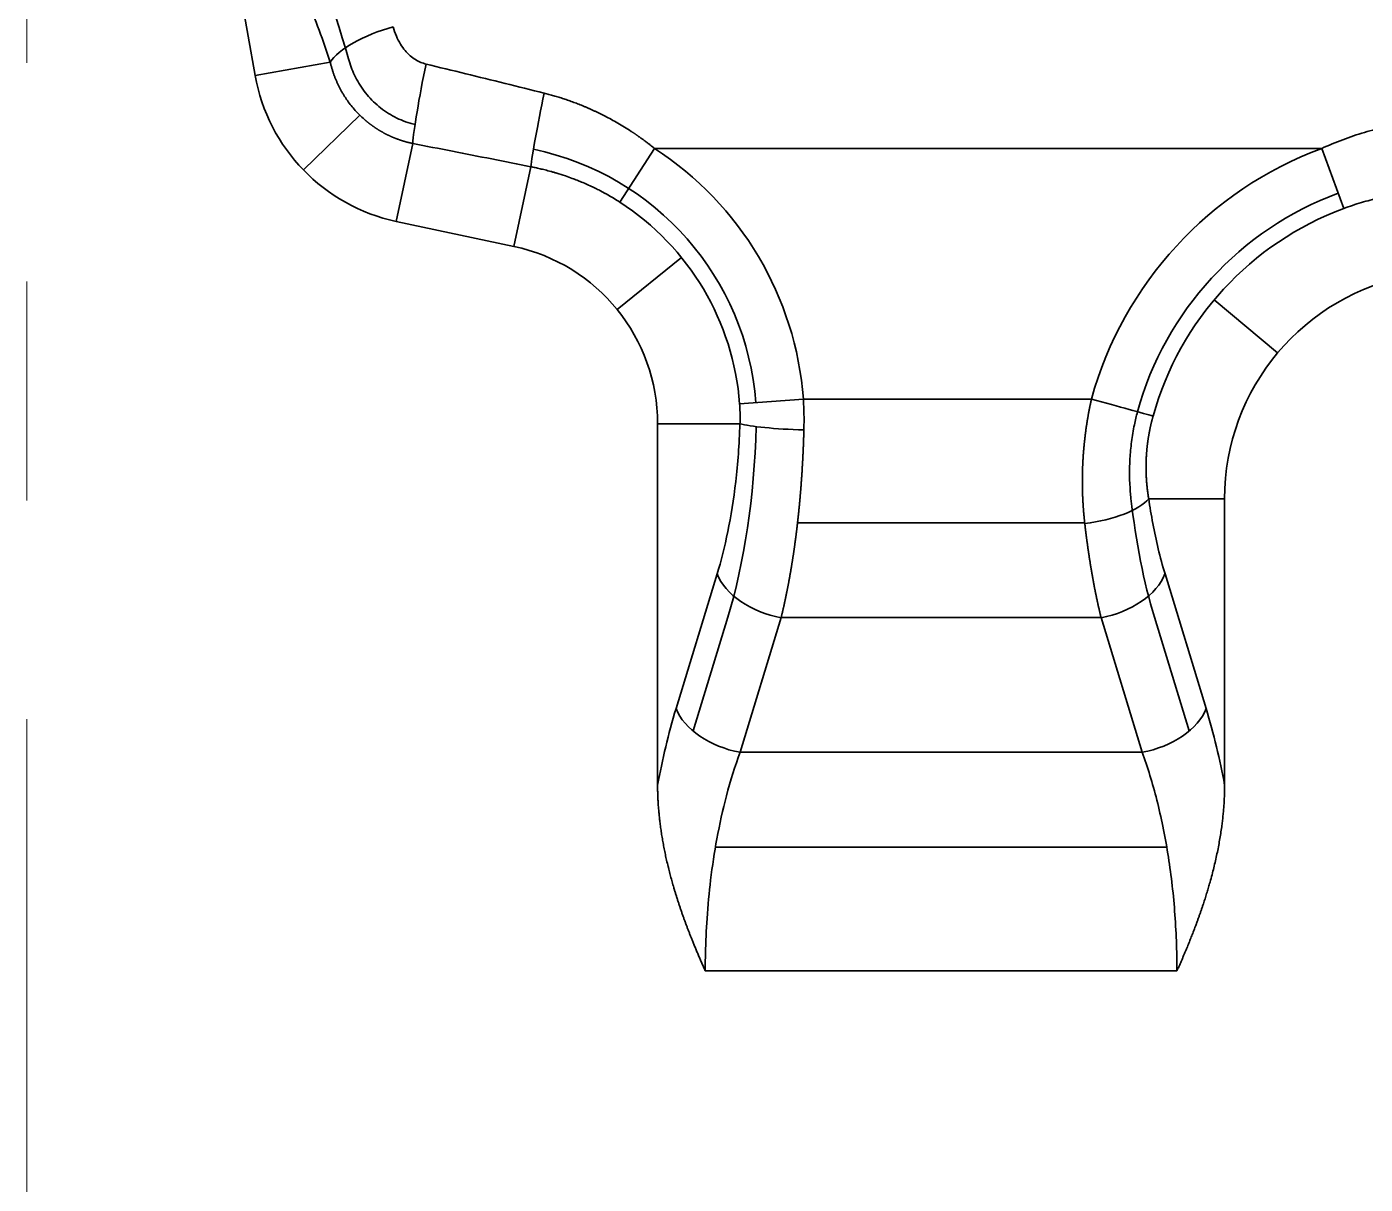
# Model space of a CAD drawing. Header units: millimetres. Extents: x -467 to 269, y 332 to 784.
# Drawn here: x -231.7 to -172.7, y 414.6 to 465.7 of the extents above; entities that cross this region are included whole.
import ezdxf

# ---------------------------------------------------------------- set-up
doc = ezdxf.new("R2010")
doc.units = ezdxf.units.MM
doc.linetypes.add('CENTER', pattern=[50.8, 31.75, -6.35, 6.35, -6.35])
doc.layers.add('1', color=7, linetype='Continuous', true_color=0xffffff)
doc.layers.add('10', color=7, linetype='Continuous', true_color=0xffffff)

msp = doc.modelspace()

# ---------------------------------------------------------------- linework, layer by layer
at = {"layer": '1', "color": 1, "linetype": 'CENTER', "lineweight": 18, "ltscale": 1.52}
msp.add_line((-231.737, 386.87), (-231.737, 766.87), dxfattribs=at)
at = {"layer": '10', "color": 7, "linetype": 'Continuous', "lineweight": 35}
for p, q in [((-223.654, 474.808), (-221.664, 463.524)), ((-221.664, 463.524), (-218.355, 464.108)), ((-217.046, 461.765), (-219.54, 459.356)), ((-215.449, 457.088), (-214.719, 460.524)), ((-204.053, 460.301), (-205.586, 457.936)), ((-204.053, 460.301), (-174.642, 460.301)), ((-174.642, 460.301), (-173.663, 457.658)), ((-210.259, 455.985), (-209.512, 459.497)), ((-215.449, 457.088), (-210.259, 455.985)), ((-205.705, 453.194), (-202.869, 455.491)), ((-179.378, 453.632), (-176.583, 451.286)), ((-197.495, 449.252), (-200.306, 449.039)), ((-184.793, 449.252), (-197.495, 449.252)), ((-203.922, 448.16), (-203.922, 432.227)), ((-203.922, 448.16), (-200.291, 448.16)), ((-178.922, 444.858), (-182.268, 444.858)), ((-178.922, 432.227), (-178.922, 444.858)), ((-197.753, 443.792), (-185.091, 443.792)), ((-203.108, 435.602), (-201.295, 441.538)), ((-181.549, 441.538), (-179.736, 435.602)), ((-200.825, 439.632), (-202.358, 434.612)), ((-200.289, 433.673), (-198.476, 439.61)), ((-184.369, 439.61), (-198.476, 439.61)), ((-184.369, 439.61), (-182.555, 433.673)), ((-180.486, 434.612), (-182.019, 439.632)), ((-182.555, 433.673), (-200.289, 433.673)), ((-181.472, 429.491), (-201.372, 429.491)), ((-181.023, 424.032), (-201.821, 424.032))]:
    msp.add_line(p, q, dxfattribs=at)
for centre, radius, start, end in [((-213.786, 464.913), 8, 190, 258), ((-211.922, 448.16), 12.368, 4.32819, 78.18764), ((-211.922, 448.16), 14.468, 4.32819, 57.05255), ((-168.922, 444.858), 16.468, 110.32376, 164.5265), ((-168.922, 444.858), 14.368, 110.32376, 164.5267), ((-211.922, 448.16), 11.649, 4.32819, 57.05255), ((-168.922, 444.858), 13.649, 110.32376, 164.5265), ((-211.922, 448.16), 8, 0, 78), ((-168.922, 444.858), 10, 100, 180)]:
    msp.add_arc(centre, radius, start, end, dxfattribs=at)
for centre, major_axis, ratio, start_param, end_param in [((-222.205, 460.301), (-3.039, 14.961), 0.356806, 4.906757, 5.423834), ((-215.579, 464.597), (-2.859, -0.909), 0.343186, 4.603676, 5.910481), ((-214.133, 463.281), (-0.571, -2.945), 0.048779, 4.466111, 5.933686), ((-208.926, 462.255), (-0.589, -2.942), 0.032386, 4.552059, 5.933928), ((-184.793, 449.252), (2.891, -0.8), 0.000004, 4.712389, 5.934119), ((-205.014, 449.252), (0, 15), 0.36397, 4.016166, 4.631138), ((-197.472, 448.16), (-2.998, 0.1), 0.090942, 0.350581, 1.573821), ((-185.087, 444.858), (2.97, 0.425), 0.362926, 4.660463, 5.907354), ((-177.83, 449.252), (0, 15), 0.36397, 1.867722, 2.267019), ((-198.476, 441.538), (-2.869, 0.876), 0.625887, 0.45397, 1.759668), ((-184.369, 441.538), (2.869, 0.876), 0.625887, 4.523517, 5.829217), ((-200.289, 435.602), (-2.869, 0.876), 0.625887, 0.453969, 1.759668), ((-182.555, 435.602), (2.869, 0.876), 0.625887, 4.523517, 5.829217)]:
    msp.add_ellipse(centre, major_axis=major_axis, ratio=ratio, start_param=start_param, end_param=end_param, dxfattribs=at)
for points in [[(-218.355, 464.108), (-218.506, 464.583), (-218.834, 465.532), (-219.404, 466.929), (-219.855, 467.851), (-220.099, 468.297)], [(-208.926, 462.743), (-209.499, 462.887), (-210.648, 463.173), (-212.383, 463.601), (-213.548, 463.885), (-214.133, 464.026)], [(-171.78, 461.259), (-172.109, 461.188), (-172.759, 461.023), (-173.714, 460.703), (-174.335, 460.443), (-174.642, 460.301)], [(-209.512, 459.497), (-210.085, 459.612), (-211.234, 459.841), (-212.97, 460.183), (-214.134, 460.41), (-214.719, 460.524)], [(-209.397, 460.267), (-209.395, 460.266), (-209.393, 460.266), (-209.39, 460.266)], [(-171.291, 458.291), (-171.563, 458.245), (-172.102, 458.135), (-172.893, 457.924), (-173.409, 457.752), (-173.663, 457.658)], [(-197.472, 447.887), (-197.468, 448.038), (-197.464, 448.342), (-197.472, 448.797), (-197.486, 449.1), (-197.495, 449.252)], [(-200.291, 448.16), (-200.287, 448.257), (-200.283, 448.453), (-200.288, 448.746), (-200.299, 448.941), (-200.306, 449.039)], [(-201.295, 441.538), (-201.12, 442.111), (-200.806, 443.351), (-200.453, 445.553), (-200.321, 447.25), (-200.291, 448.16)], [(-182.268, 444.858), (-182.216, 444.496), (-182.096, 443.763), (-181.861, 442.646), (-181.661, 441.905), (-181.549, 441.538)], [(-203.922, 432.227), (-203.818, 432.785), (-203.582, 433.91), (-203.279, 435.042), (-203.108, 435.602)], [(-179.736, 435.602), (-179.566, 435.045), (-179.264, 433.917), (-179.027, 432.789), (-178.922, 432.227)]]:
    msp.add_open_spline(points, degree=3, dxfattribs=at)
for points, degree, knots in [([(-214.133, 464.026), (-214.21, 464.045), (-214.367, 464.097), (-214.603, 464.218), (-214.839, 464.391), (-215.065, 464.62), (-215.272, 464.907), (-215.453, 465.259), (-215.542, 465.527), (-215.579, 465.671)], 3, [0, 0, 0, 0, 0.114264, 0.23702, 0.370336, 0.511843, 0.661262, 0.822224, 1, 1, 1, 1]), ([(-214.719, 460.524), (-214.729, 460.526), (-214.751, 460.531), (-214.784, 460.538), (-214.816, 460.545), (-214.848, 460.552), (-214.88, 460.56), (-214.912, 460.568), (-214.944, 460.576), (-214.976, 460.584), (-215.008, 460.593), (-215.04, 460.602), (-215.071, 460.611), (-215.103, 460.62), (-215.134, 460.63), (-215.166, 460.639), (-215.197, 460.649), (-215.228, 460.659), (-215.259, 460.67), (-215.29, 460.68), (-215.321, 460.691), (-215.352, 460.702), (-215.383, 460.713), (-215.413, 460.724), (-215.444, 460.736), (-215.474, 460.748), (-215.505, 460.76), (-215.535, 460.772), (-215.565, 460.784), (-215.595, 460.797), (-215.625, 460.809), (-215.654, 460.822), (-215.684, 460.836), (-215.714, 460.849), (-215.743, 460.862), (-215.772, 460.876), (-215.801, 460.89), (-215.83, 460.904), (-215.859, 460.919), (-215.888, 460.933), (-215.917, 460.948), (-215.945, 460.963), (-215.974, 460.978), (-216.002, 460.993), (-216.03, 461.009), (-216.058, 461.024), (-216.086, 461.04), (-216.114, 461.056), (-216.142, 461.072), (-216.169, 461.088), (-216.197, 461.105), (-216.224, 461.122), (-216.251, 461.138), (-216.278, 461.156), (-216.305, 461.173), (-216.332, 461.19), (-216.358, 461.208), (-216.385, 461.225), (-216.411, 461.243), (-216.437, 461.261), (-216.463, 461.28), (-216.489, 461.298), (-216.515, 461.316), (-216.54, 461.335), (-216.566, 461.354), (-216.591, 461.373), (-216.616, 461.392), (-216.641, 461.411), (-216.666, 461.431), (-216.691, 461.451), (-216.716, 461.47), (-216.74, 461.49), (-216.764, 461.51), (-216.788, 461.531), (-216.812, 461.551), (-216.836, 461.572), (-216.922, 461.647), (-217.066, 461.781), (-217.257, 461.982), (-217.436, 462.194), (-217.559, 462.358), (-217.636, 462.468), (-217.672, 462.522), (-217.707, 462.575), (-217.742, 462.63), (-217.776, 462.684), (-217.809, 462.739), (-217.841, 462.795), (-217.873, 462.851), (-217.904, 462.907), (-217.934, 462.964), (-217.963, 463.022), (-217.992, 463.079), (-218.02, 463.137), (-218.047, 463.195), (-218.073, 463.254), (-218.098, 463.313), (-218.123, 463.373), (-218.147, 463.432), (-218.17, 463.492), (-218.192, 463.553), (-218.213, 463.613), (-218.234, 463.674), (-218.254, 463.735), (-218.273, 463.797), (-218.291, 463.859), (-218.308, 463.92), (-218.325, 463.983), (-218.341, 464.045), (-218.35, 464.087), (-218.355, 464.108)], 3, [0, 0, 0, 0, 0.006128, 0.012252, 0.018371, 0.024485, 0.030594, 0.036699, 0.0428, 0.048895, 0.054986, 0.061073, 0.067155, 0.073232, 0.079305, 0.085373, 0.091437, 0.097496, 0.10355, 0.109601, 0.115646, 0.121688, 0.127724, 0.133757, 0.139785, 0.145808, 0.151827, 0.157842, 0.163852, 0.169858, 0.17586, 0.181857, 0.18785, 0.193838, 0.199823, 0.205803, 0.211778, 0.21775, 0.223717, 0.22968, 0.235639, 0.241593, 0.247543, 0.253489, 0.259431, 0.265369, 0.271302, 0.277232, 0.283157, 0.289078, 0.294995, 0.300908, 0.306817, 0.312722, 0.318622, 0.324519, 0.330412, 0.3363, 0.342185, 0.348065, 0.353942, 0.359814, 0.365683, 0.371547, 0.377408, 0.383265, 0.389118, 0.394966, 0.400811, 0.406652, 0.41249, 0.418323, 0.424152, 0.429978, 0.4358, 0.441618, 0.447432, 0.499207, 0.550719, 0.601976, 0.652986, 0.66493, 0.676874, 0.688818, 0.700764, 0.71271, 0.724657, 0.736605, 0.748555, 0.760506, 0.772458, 0.784412, 0.796368, 0.808325, 0.820285, 0.832246, 0.84421, 0.856176, 0.868145, 0.880116, 0.89209, 0.904067, 0.916047, 0.92803, 0.940016, 0.952006, 0.963999, 0.975995, 0.987996, 1, 1, 1, 1]), ([(-217.554, 464.255), (-217.487, 464.012), (-217.397, 463.769), (-217.169, 463.294), (-217.028, 463.059), (-216.778, 462.726), (-216.688, 462.618), (-216.498, 462.413), (-216.398, 462.316), (-216.085, 462.041), (-215.857, 461.88), (-215.363, 461.607), (-215.106, 461.499), (-214.765, 461.4), (-214.691, 461.38), (-214.617, 461.363)], 3, [0, 0, 0, 0, 0.179129, 0.179129, 0.371292, 0.371292, 0.467373, 0.467373, 0.563454, 0.563454, 0.755616, 0.755616, 0.947778, 0.947778, 1, 1, 1, 1]), ([(-204.053, 460.301), (-204.068, 460.313), (-204.097, 460.337), (-204.141, 460.372), (-204.185, 460.406), (-204.227, 460.44), (-204.269, 460.472), (-204.311, 460.504), (-204.352, 460.536), (-204.392, 460.566), (-204.431, 460.596), (-204.47, 460.625), (-204.509, 460.654), (-204.546, 460.681), (-204.583, 460.708), (-204.62, 460.735), (-204.655, 460.76), (-204.691, 460.785), (-204.725, 460.81), (-204.759, 460.834), (-204.792, 460.857), (-204.824, 460.879), (-204.856, 460.901), (-204.887, 460.922), (-204.917, 460.943), (-204.946, 460.963), (-204.975, 460.982), (-205.003, 461.001), (-205.031, 461.019), (-205.057, 461.037), (-205.175, 461.115), (-205.381, 461.246), (-205.674, 461.421), (-205.956, 461.581), (-206.18, 461.7), (-206.349, 461.786), (-206.467, 461.844), (-206.584, 461.9), (-206.7, 461.955), (-206.816, 462.009), (-206.932, 462.06), (-207.048, 462.11), (-207.163, 462.159), (-207.277, 462.206), (-207.391, 462.251), (-207.504, 462.295), (-207.617, 462.338), (-207.73, 462.379), (-207.842, 462.419), (-207.953, 462.457), (-208.063, 462.494), (-208.174, 462.53), (-208.283, 462.564), (-208.392, 462.597), (-208.5, 462.629), (-208.607, 462.659), (-208.714, 462.689), (-208.82, 462.717), (-208.891, 462.735), (-208.926, 462.743)], 3, [0, 0, 0, 0, 0.01038, 0.020588, 0.030626, 0.040492, 0.050189, 0.059715, 0.069071, 0.078257, 0.087274, 0.096121, 0.104799, 0.113309, 0.12165, 0.129822, 0.137826, 0.145661, 0.153329, 0.160829, 0.168161, 0.175326, 0.182324, 0.189154, 0.195817, 0.202314, 0.208643, 0.214807, 0.220803, 0.226633, 0.232297, 0.297754, 0.359912, 0.418805, 0.47447, 0.498511, 0.52236, 0.546018, 0.569486, 0.592764, 0.615854, 0.638757, 0.661472, 0.684002, 0.706347, 0.728507, 0.750482, 0.772275, 0.793884, 0.81531, 0.836554, 0.857617, 0.878498, 0.899199, 0.919719, 0.940059, 0.960219, 0.980199, 1, 1, 1, 1]), ([(-205.586, 457.936), (-205.6, 457.944), (-205.628, 457.962), (-205.669, 457.989), (-205.711, 458.015), (-205.754, 458.042), (-205.797, 458.069), (-205.841, 458.095), (-205.886, 458.122), (-205.931, 458.149), (-205.977, 458.176), (-206.023, 458.203), (-206.07, 458.23), (-206.118, 458.257), (-206.166, 458.284), (-206.215, 458.311), (-206.264, 458.338), (-206.314, 458.365), (-206.365, 458.393), (-206.467, 458.446), (-206.625, 458.527), (-206.848, 458.634), (-207.088, 458.743), (-207.299, 458.833), (-207.501, 458.914), (-207.716, 458.996), (-208.014, 459.102), (-208.287, 459.189), (-208.503, 459.253), (-208.632, 459.29), (-208.757, 459.323), (-208.877, 459.355), (-208.994, 459.384), (-209.106, 459.41), (-209.214, 459.435), (-209.317, 459.457), (-209.416, 459.478), (-209.481, 459.491), (-209.512, 459.497)], 3, [0, 0, 0, 0, 0.011458, 0.023044, 0.034758, 0.046601, 0.058572, 0.070672, 0.0829, 0.095257, 0.107742, 0.120356, 0.133098, 0.145968, 0.158967, 0.172094, 0.18535, 0.198734, 0.212246, 0.225886, 0.279864, 0.337914, 0.400032, 0.466212, 0.499745, 0.553807, 0.628377, 0.723423, 0.756029, 0.787534, 0.817938, 0.847242, 0.875446, 0.902552, 0.928559, 0.95347, 0.977283, 1, 1, 1, 1]), ([(-184.793, 449.252), (-184.797, 449.235), (-184.805, 449.201), (-184.816, 449.151), (-184.826, 449.1), (-184.837, 449.05), (-184.847, 448.999), (-184.858, 448.948), (-184.868, 448.897), (-184.878, 448.846), (-184.888, 448.795), (-184.898, 448.744), (-184.907, 448.693), (-184.917, 448.642), (-184.926, 448.591), (-184.935, 448.54), (-184.944, 448.489), (-184.953, 448.437), (-184.962, 448.386), (-184.971, 448.335), (-184.979, 448.283), (-184.987, 448.232), (-184.995, 448.18), (-185.003, 448.129), (-185.011, 448.077), (-185.019, 448.025), (-185.026, 447.974), (-185.034, 447.922), (-185.041, 447.87), (-185.048, 447.819), (-185.055, 447.767), (-185.061, 447.715), (-185.068, 447.663), (-185.074, 447.612), (-185.08, 447.56), (-185.086, 447.508), (-185.092, 447.456), (-185.098, 447.404), (-185.103, 447.352), (-185.109, 447.3), (-185.114, 447.248), (-185.119, 447.196), (-185.124, 447.144), (-185.129, 447.092), (-185.133, 447.04), (-185.138, 446.988), (-185.142, 446.936), (-185.146, 446.884), (-185.15, 446.832), (-185.154, 446.78), (-185.157, 446.728), (-185.16, 446.676), (-185.164, 446.624), (-185.167, 446.572), (-185.17, 446.52), (-185.172, 446.468), (-185.175, 446.416), (-185.177, 446.364), (-185.18, 446.313), (-185.182, 446.261), (-185.184, 446.209), (-185.185, 446.157), (-185.187, 446.105), (-185.189, 446.053), (-185.19, 446.001), (-185.191, 445.949), (-185.192, 445.897), (-185.193, 445.846), (-185.193, 445.794), (-185.194, 445.742), (-185.194, 445.69), (-185.194, 445.639), (-185.194, 445.587), (-185.194, 445.535), (-185.193, 445.484), (-185.193, 445.432), (-185.192, 445.381), (-185.191, 445.329), (-185.19, 445.278), (-185.189, 445.227), (-185.188, 445.175), (-185.186, 445.124), (-185.184, 445.073), (-185.183, 445.021), (-185.181, 444.97), (-185.178, 444.919), (-185.176, 444.868), (-185.174, 444.817), (-185.171, 444.766), (-185.168, 444.715), (-185.165, 444.664), (-185.162, 444.613), (-185.159, 444.563), (-185.156, 444.512), (-185.152, 444.461), (-185.149, 444.411), (-185.145, 444.36), (-185.141, 444.31), (-185.137, 444.259), (-185.132, 444.209), (-185.128, 444.159), (-185.123, 444.109), (-185.119, 444.059), (-185.114, 444.009), (-185.109, 443.959), (-185.103, 443.909), (-185.098, 443.859), (-185.093, 443.809), (-185.089, 443.776), (-185.087, 443.76)], 3, [0, 0, 0, 0, 0.009136, 0.018277, 0.027425, 0.036578, 0.045737, 0.054901, 0.064071, 0.073247, 0.082428, 0.091614, 0.100805, 0.110002, 0.119203, 0.12841, 0.137621, 0.146837, 0.156058, 0.165284, 0.174514, 0.183749, 0.192988, 0.202232, 0.21148, 0.220733, 0.229989, 0.23925, 0.248515, 0.257785, 0.267058, 0.276335, 0.285616, 0.294901, 0.30419, 0.313482, 0.322779, 0.332079, 0.341382, 0.35069, 0.360001, 0.369316, 0.378634, 0.387956, 0.397282, 0.406611, 0.415944, 0.42528, 0.43462, 0.443963, 0.453309, 0.462659, 0.472013, 0.481369, 0.490729, 0.500093, 0.509459, 0.518829, 0.528202, 0.537578, 0.546957, 0.556339, 0.565725, 0.575113, 0.584505, 0.593899, 0.603296, 0.612696, 0.622099, 0.631505, 0.640913, 0.650324, 0.659738, 0.669155, 0.678574, 0.687996, 0.69742, 0.706847, 0.716276, 0.725708, 0.735143, 0.744579, 0.754018, 0.763459, 0.772903, 0.782348, 0.791796, 0.801245, 0.810697, 0.82015, 0.829605, 0.839062, 0.84852, 0.85798, 0.867442, 0.876904, 0.886369, 0.895834, 0.9053, 0.914767, 0.924236, 0.933705, 0.943174, 0.952644, 0.962115, 0.971586, 0.981057, 0.990529, 1, 1, 1, 1]), ([(-183.051, 444.863), (-183.062, 444.961), (-183.071, 445.058), (-183.119, 445.639), (-183.125, 446.128), (-183.081, 446.87), (-183.058, 447.118), (-182.992, 447.619), (-182.95, 447.87), (-182.86, 448.31), (-182.815, 448.501), (-182.765, 448.69)], 3, [0, 0, 0, 0, 0.078146, 0.078146, 0.464165, 0.464165, 0.657174, 0.657174, 0.850183, 0.850183, 1, 1, 1, 1]), ([(-182.077, 448.5), (-182.08, 448.487), (-182.087, 448.462), (-182.097, 448.424), (-182.107, 448.386), (-182.117, 448.348), (-182.127, 448.31), (-182.136, 448.272), (-182.146, 448.234), (-182.155, 448.197), (-182.164, 448.159), (-182.172, 448.121), (-182.181, 448.083), (-182.189, 448.045), (-182.198, 448.007), (-182.206, 447.969), (-182.214, 447.931), (-182.221, 447.893), (-182.229, 447.855), (-182.236, 447.818), (-182.243, 447.78), (-182.25, 447.742), (-182.257, 447.704), (-182.264, 447.666), (-182.27, 447.628), (-182.276, 447.59), (-182.283, 447.553), (-182.289, 447.515), (-182.294, 447.477), (-182.3, 447.439), (-182.305, 447.402), (-182.31, 447.364), (-182.316, 447.326), (-182.32, 447.288), (-182.325, 447.251), (-182.33, 447.213), (-182.334, 447.175), (-182.338, 447.138), (-182.342, 447.1), (-182.346, 447.063), (-182.35, 447.025), (-182.353, 446.987), (-182.356, 446.95), (-182.36, 446.912), (-182.363, 446.875), (-182.365, 446.838), (-182.368, 446.8), (-182.371, 446.751), (-182.375, 446.689), (-182.378, 446.615), (-182.381, 446.541), (-182.384, 446.467), (-182.385, 446.393), (-182.387, 446.319), (-182.387, 446.245), (-182.387, 446.171), (-182.386, 446.097), (-182.384, 446.024), (-182.382, 445.95), (-182.379, 445.876), (-182.375, 445.803), (-182.371, 445.73), (-182.366, 445.656), (-182.36, 445.583), (-182.354, 445.51), (-182.347, 445.437), (-182.339, 445.364), (-182.331, 445.291), (-182.322, 445.219), (-182.313, 445.146), (-182.303, 445.074), (-182.292, 445.002), (-182.28, 444.93), (-182.272, 444.882), (-182.268, 444.858)], 3, [0, 0, 0, 0, 0.01033, 0.020649, 0.030959, 0.041259, 0.051549, 0.06183, 0.072102, 0.082365, 0.092619, 0.102865, 0.113102, 0.123331, 0.133552, 0.143765, 0.15397, 0.164168, 0.174358, 0.184542, 0.194718, 0.204888, 0.215052, 0.225209, 0.23536, 0.245505, 0.255644, 0.265778, 0.275906, 0.28603, 0.296148, 0.306262, 0.316371, 0.326476, 0.336576, 0.346673, 0.356766, 0.366856, 0.376942, 0.387025, 0.397106, 0.407183, 0.417258, 0.427331, 0.437402, 0.447471, 0.457538, 0.467604, 0.487572, 0.50757, 0.527597, 0.547655, 0.567746, 0.587872, 0.608035, 0.628235, 0.648474, 0.668753, 0.689076, 0.709442, 0.729853, 0.750311, 0.770818, 0.791374, 0.811982, 0.832642, 0.853357, 0.874128, 0.894955, 0.915841, 0.936788, 0.957795, 0.978865, 1, 1, 1, 1]), ([(-198.476, 439.61), (-198.472, 439.625), (-198.465, 439.655), (-198.454, 439.7), (-198.443, 439.746), (-198.432, 439.791), (-198.421, 439.837), (-198.411, 439.883), (-198.4, 439.929), (-198.389, 439.975), (-198.379, 440.021), (-198.368, 440.067), (-198.358, 440.114), (-198.348, 440.16), (-198.337, 440.207), (-198.327, 440.254), (-198.317, 440.301), (-198.307, 440.348), (-198.297, 440.395), (-198.286, 440.442), (-198.277, 440.489), (-198.267, 440.537), (-198.257, 440.584), (-198.247, 440.632), (-198.237, 440.68), (-198.228, 440.728), (-198.218, 440.776), (-198.208, 440.824), (-198.199, 440.872), (-198.189, 440.92), (-198.18, 440.969), (-198.171, 441.017), (-198.161, 441.066), (-198.152, 441.115), (-198.143, 441.163), (-198.134, 441.212), (-198.125, 441.261), (-198.116, 441.311), (-198.107, 441.36), (-198.098, 441.409), (-198.089, 441.458), (-198.081, 441.508), (-198.072, 441.558), (-198.063, 441.607), (-198.055, 441.657), (-198.046, 441.707), (-198.038, 441.757), (-198.029, 441.807), (-198.021, 441.857), (-198.013, 441.907), (-198.005, 441.957), (-197.997, 442.008), (-197.988, 442.058), (-197.98, 442.109), (-197.973, 442.159), (-197.965, 442.21), (-197.957, 442.261), (-197.949, 442.311), (-197.941, 442.362), (-197.934, 442.413), (-197.926, 442.464), (-197.919, 442.515), (-197.911, 442.567), (-197.904, 442.618), (-197.896, 442.669), (-197.889, 442.721), (-197.882, 442.772), (-197.875, 442.824), (-197.868, 442.875), (-197.861, 442.927), (-197.854, 442.979), (-197.847, 443.03), (-197.84, 443.082), (-197.833, 443.134), (-197.826, 443.186), (-197.82, 443.238), (-197.813, 443.29), (-197.807, 443.342), (-197.8, 443.395), (-197.794, 443.447), (-197.787, 443.499), (-197.781, 443.551), (-197.775, 443.604), (-197.769, 443.656), (-197.762, 443.709), (-197.756, 443.761), (-197.75, 443.814), (-197.744, 443.867), (-197.739, 443.919), (-197.733, 443.972), (-197.727, 444.025), (-197.721, 444.078), (-197.716, 444.131), (-197.71, 444.184), (-197.705, 444.237), (-197.699, 444.29), (-197.694, 444.343), (-197.689, 444.396), (-197.683, 444.449), (-197.678, 444.502), (-197.673, 444.556), (-197.668, 444.609), (-197.663, 444.662), (-197.658, 444.715), (-197.653, 444.769), (-197.648, 444.822), (-197.643, 444.876), (-197.639, 444.929), (-197.634, 444.983), (-197.629, 445.036), (-197.625, 445.09), (-197.62, 445.143), (-197.616, 445.197), (-197.612, 445.251), (-197.607, 445.304), (-197.603, 445.358), (-197.599, 445.412), (-197.595, 445.465), (-197.591, 445.519), (-197.587, 445.573), (-197.583, 445.627), (-197.579, 445.68), (-197.575, 445.734), (-197.572, 445.788), (-197.568, 445.842), (-197.564, 445.896), (-197.561, 445.95), (-197.557, 446.003), (-197.554, 446.057), (-197.55, 446.111), (-197.547, 446.165), (-197.544, 446.219), (-197.541, 446.273), (-197.538, 446.327), (-197.534, 446.381), (-197.531, 446.435), (-197.529, 446.488), (-197.526, 446.542), (-197.523, 446.596), (-197.52, 446.65), (-197.517, 446.704), (-197.515, 446.758), (-197.512, 446.812), (-197.509, 446.866), (-197.507, 446.92), (-197.504, 446.973), (-197.502, 447.027), (-197.5, 447.081), (-197.498, 447.135), (-197.495, 447.189), (-197.493, 447.243), (-197.491, 447.296), (-197.489, 447.35), (-197.487, 447.404), (-197.485, 447.458), (-197.483, 447.511), (-197.482, 447.565), (-197.48, 447.619), (-197.478, 447.672), (-197.476, 447.726), (-197.475, 447.78), (-197.473, 447.833), (-197.472, 447.869), (-197.472, 447.887)], 3, [0, 0, 0, 0, 0.006527, 0.013052, 0.019572, 0.026089, 0.032603, 0.039113, 0.04562, 0.052123, 0.058623, 0.065119, 0.071612, 0.078101, 0.084586, 0.091068, 0.097546, 0.10402, 0.110491, 0.116958, 0.123421, 0.12988, 0.136336, 0.142787, 0.149235, 0.15568, 0.16212, 0.168556, 0.174989, 0.181418, 0.187842, 0.194263, 0.20068, 0.207093, 0.213502, 0.219907, 0.226308, 0.232705, 0.239098, 0.245486, 0.251871, 0.258252, 0.264629, 0.271001, 0.27737, 0.283734, 0.290095, 0.296451, 0.302803, 0.309151, 0.315495, 0.321834, 0.32817, 0.334501, 0.340829, 0.347152, 0.353471, 0.359785, 0.366096, 0.372402, 0.378705, 0.385003, 0.391297, 0.397587, 0.403873, 0.410155, 0.416432, 0.422706, 0.428975, 0.435241, 0.441502, 0.447759, 0.454012, 0.460261, 0.466506, 0.472747, 0.478983, 0.485216, 0.491444, 0.497669, 0.503889, 0.510106, 0.516318, 0.522527, 0.528731, 0.534931, 0.541127, 0.54732, 0.553508, 0.559692, 0.565873, 0.572049, 0.578221, 0.58439, 0.590554, 0.596715, 0.602871, 0.609024, 0.615173, 0.621318, 0.627459, 0.633596, 0.639729, 0.645858, 0.651984, 0.658106, 0.664223, 0.670337, 0.676447, 0.682553, 0.688655, 0.694753, 0.700847, 0.706937, 0.713023, 0.719104, 0.725182, 0.731255, 0.737325, 0.74339, 0.749451, 0.755508, 0.761561, 0.767609, 0.773653, 0.779693, 0.785728, 0.79176, 0.797787, 0.803809, 0.809827, 0.815841, 0.82185, 0.827855, 0.833856, 0.839852, 0.845843, 0.85183, 0.857813, 0.863791, 0.869764, 0.875733, 0.881698, 0.887657, 0.893613, 0.899563, 0.905509, 0.91145, 0.917387, 0.923318, 0.929246, 0.935168, 0.941086, 0.946999, 0.952907, 0.95881, 0.964709, 0.970603, 0.976492, 0.982376, 0.988256, 0.99413, 1, 1, 1, 1]), ([(-185.087, 443.76), (-185.085, 443.74), (-185.08, 443.702), (-185.074, 443.643), (-185.067, 443.585), (-185.06, 443.527), (-185.053, 443.469), (-185.046, 443.411), (-185.039, 443.354), (-185.031, 443.296), (-185.024, 443.238), (-185.017, 443.18), (-185.009, 443.122), (-185.002, 443.065), (-184.994, 443.007), (-184.986, 442.95), (-184.978, 442.892), (-184.971, 442.835), (-184.963, 442.778), (-184.955, 442.72), (-184.946, 442.663), (-184.938, 442.606), (-184.93, 442.549), (-184.922, 442.492), (-184.913, 442.435), (-184.905, 442.378), (-184.896, 442.321), (-184.888, 442.265), (-184.879, 442.208), (-184.87, 442.151), (-184.861, 442.095), (-184.852, 442.039), (-184.843, 441.982), (-184.834, 441.926), (-184.825, 441.87), (-184.816, 441.814), (-184.806, 441.758), (-184.797, 441.702), (-184.787, 441.646), (-184.778, 441.591), (-184.768, 441.535), (-184.758, 441.48), (-184.749, 441.424), (-184.739, 441.369), (-184.729, 441.314), (-184.719, 441.259), (-184.708, 441.204), (-184.698, 441.149), (-184.688, 441.094), (-184.678, 441.039), (-184.667, 440.985), (-184.657, 440.93), (-184.646, 440.876), (-184.635, 440.822), (-184.625, 440.768), (-184.614, 440.714), (-184.603, 440.66), (-184.592, 440.606), (-184.581, 440.552), (-184.57, 440.499), (-184.558, 440.446), (-184.547, 440.392), (-184.536, 440.339), (-184.524, 440.286), (-184.513, 440.233), (-184.501, 440.181), (-184.49, 440.128), (-184.478, 440.076), (-184.466, 440.023), (-184.454, 439.971), (-184.442, 439.919), (-184.43, 439.867), (-184.418, 439.815), (-184.406, 439.764), (-184.393, 439.712), (-184.381, 439.661), (-184.373, 439.627), (-184.369, 439.61)], 3, [0, 0, 0, 0, 0.012828, 0.02567, 0.038526, 0.051397, 0.064281, 0.07718, 0.090093, 0.10302, 0.11596, 0.128915, 0.141884, 0.154866, 0.167863, 0.180873, 0.193897, 0.206935, 0.219986, 0.233051, 0.24613, 0.259222, 0.272327, 0.285446, 0.298579, 0.311725, 0.324884, 0.338056, 0.351242, 0.364441, 0.377654, 0.39088, 0.404119, 0.417372, 0.430638, 0.443918, 0.457211, 0.470518, 0.483838, 0.497172, 0.51052, 0.523881, 0.537255, 0.550644, 0.564045, 0.577461, 0.59089, 0.604333, 0.617789, 0.631259, 0.644743, 0.658241, 0.671752, 0.685276, 0.698815, 0.712366, 0.725932, 0.739511, 0.753103, 0.766708, 0.780327, 0.793959, 0.807605, 0.821263, 0.834935, 0.84862, 0.862317, 0.876028, 0.889752, 0.903489, 0.917238, 0.931, 0.944775, 0.958562, 0.972362, 0.986175, 1, 1, 1, 1]), ([(-201.821, 424.032), (-201.821, 424.287), (-201.813, 425.062), (-201.752, 426.41), (-201.591, 428.112), (-201.314, 429.939), (-200.889, 431.853), (-200.509, 433.073), (-200.289, 433.673)], 3, [0, 0, 0, 0, 0.072367, 0.219829, 0.383857, 0.566682, 0.770997, 1, 1, 1, 1]), ([(-182.555, 433.673), (-182.315, 433.018), (-182.098, 432.31), (-181.813, 431.186), (-181.725, 430.801), (-181.563, 430.013), (-181.49, 429.61), (-181.358, 428.789), (-181.3, 428.371), (-181.2, 427.524), (-181.158, 427.095), (-181.091, 426.229), (-181.065, 425.792), (-181.031, 424.914), (-181.023, 424.473), (-181.023, 424.032)], 3, [0, 0, 0, 0, 0.25, 0.25, 0.375, 0.375, 0.5, 0.5, 0.625, 0.625, 0.75, 0.75, 0.875, 0.875, 1, 1, 1, 1]), ([(-201.821, 424.032), (-202.34, 425.193), (-202.715, 426.213), (-203.112, 427.296), (-203.377, 428.309), (-203.922, 430.391), (-203.922, 432.227)], 2, [0, 0, 0, 0.25, 0.25, 0.5, 0.5, 1, 1, 1]), ([(-178.922, 432.227), (-178.922, 430.237), (-179.561, 427.961), (-179.829, 427.006), (-180.218, 425.974), (-180.559, 425.068), (-181.023, 424.032)], 2, [0, 0, 0, 0.5, 0.5, 0.75, 0.75, 1, 1, 1])]:
    msp.add_open_spline(points, degree=degree, knots=knots, dxfattribs=at)

doc.saveas('drawing.dxf')
